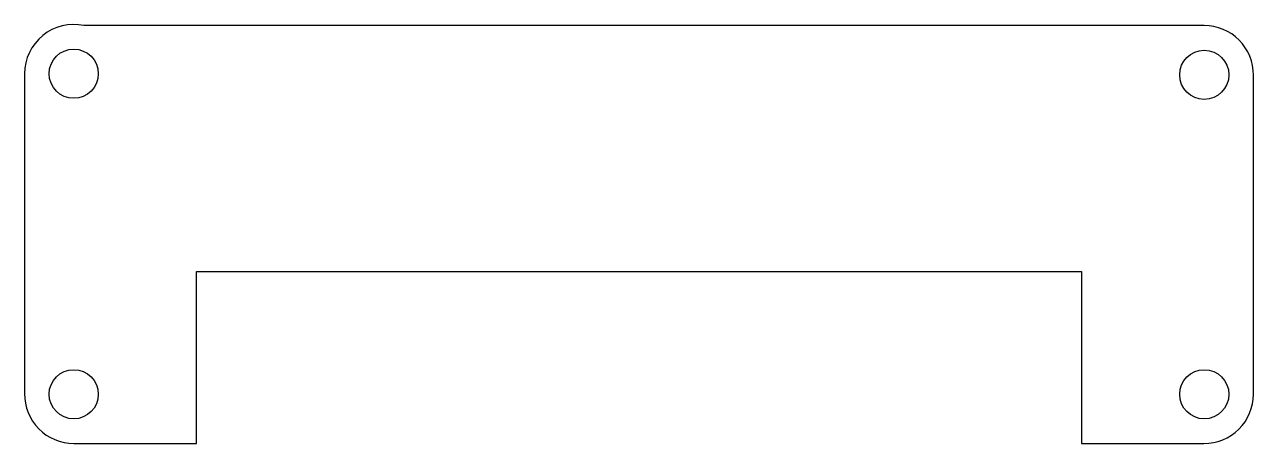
# Model space of a CAD drawing. Header units: millimetres. Extents: x -63 to 63, y -5 to 38.
import ezdxf

# ---------------------------------------------------------------- set-up
doc = ezdxf.new("R2010")
doc.units = ezdxf.units.MM
doc.layers.get('0').update_dxf_attribs({"linetype": 'CONTINUOUS'})

msp = doc.modelspace()

# ---------------------------------------------------------------- linework, layer by layer
for points in [[(-56.47, 37.5, 0.476584), (-62.5, 32.61), (-62.5, 0.07, 0.418259), (-57.5, -5), (-45, -5), (-45, 12.5), (45, 12.5), (45, -5), (57.46, -5, 0.416759), (62.5, 0), (62.5, 32.45, 0.416964), (57.5, 37.5)], [(-62.5, 0.07, 0.418259), (-57.5, -5), (-45, -5), (-45, 12.5), (45, 12.5), (45, -5), (57.46, -5, 0.416759), (62.5, 0), (62.5, 32.45, 0.416964), (57.5, 37.5), (-56.47, 37.5, 0.476584), (-62.5, 32.61)]]:
    msp.add_lwpolyline(points, format="xyb", close=True)
for centre in [(-57.5, 32.61), (-57.5, 32.61), (57.5, 32.5), (57.5, 32.5), (-57.5, 0), (-57.5, 0), (57.5, 0), (57.5, 0)]:
    msp.add_circle(centre, 2.5)

doc.saveas('drawing.dxf')
